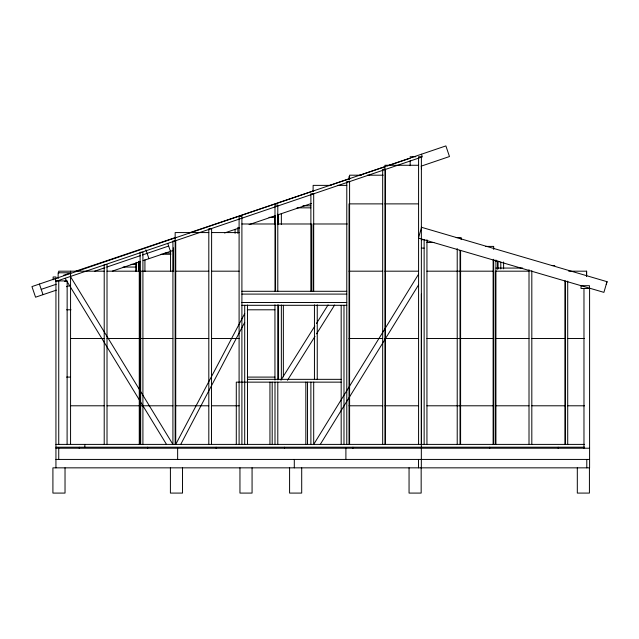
<?xml version="1.0" encoding="UTF-8"?>
<svg xmlns="http://www.w3.org/2000/svg" width="639" height="639" viewBox="0 0 639 639"><rect width="100%" height="100%" fill="white"/><g stroke="black" fill="none" stroke-linecap="round" stroke-linejoin="round"><path stroke-width="0.96" d="M421.381 444.401L421.381 294.092M421.588 227.34L418.433 238.099L603.903 292.366L607.05 281.607M606.243 284.371L607.026 281.679L421.269 227.228M180.733 444.401L244.705 322.352M244.705 313.605L175.725 444.401L175.725 241.031L172.921 241.031L172.921 444.401L70.402 276.479M418.577 274.171L313.693 444.401L313.693 382.146M320.283 444.401L418.577 284.866M280.944 380.141L314.851 326.026M316.441 323.494L328.095 304.891M287.478 380.277L314.971 336.402M316.553 333.87L334.636 305.011M41.208 289.355L56.2 284.267M64.635 281.4L66.512 280.761M94.62 271.208L104.932 267.701M106.801 267.07L140.54 255.6M142.417 254.969L168.656 246.047M56.32 290.146L35.56 297.199L31.95 286.584L445.878 145.916L449.481 156.539L421.125 166.172M66.44 286.711L70.41 285.361M112.36 271.104L140.468 261.551M143.144 260.64L173.496 250.328M224.537 232.979L239.657 227.843M249.106 224.632L275.417 215.694M277.286 215.055L311.489 203.434M63.405 275.337L70.977 272.797L58.133 272.781L58.133 278.62M75.634 271.208L175.845 237.365M189.08 232.9L313.805 190.781M328.925 185.677L349.717 178.656M359.166 175.469L384.678 166.851M387.514 165.892L410.19 158.232M410.11 156.739L415.773 156.739M418.577 165.269L384.926 165.269L384.926 444.401M361.466 175.19L349.589 175.19L349.589 179.152M367.401 175.19L383.24 175.19M349.589 181.412L346.785 181.412L346.785 444.401M330.946 185.374L313.134 185.374L313.086 191.428M337.879 185.374L346.785 185.374M382.681 203.881L349.03 203.881L349.03 444.401M384.926 203.881L418.577 203.881M302.918 205.814L310.842 205.814M296.983 207.835L310.842 207.835M269.003 217.34L274.946 217.34M241.901 223.985L275.553 223.985L275.553 291.288M277.19 223.985L311.449 223.985L311.449 291.288M347.344 223.985L313.134 223.985L313.134 291.288M208.809 232.572L175.158 232.572L175.158 444.401M211.501 232.572L239.098 232.572M456.198 237.596L461.15 237.596L461.15 239.569M421.333 239.689L424.136 239.689L424.136 444.401M426.94 242.493L433.865 242.493M485.76 246.406L493.683 246.406L493.683 249.378M421.333 248.1L424.136 248.1M164.95 253.06L170.893 253.06M160.988 254.266L170.893 254.266M495.393 261.527L499.347 261.527M131.035 264.362L135.987 264.362M551.84 265.544L554.812 265.544M123.119 267.054L135.987 267.054M495.92 268.068L522.646 268.068M104.213 271.184L58.692 271.184L58.692 273.165M107.017 271.184L172.921 271.184M175.158 271.184L208.809 271.184M211.501 271.184L239.098 271.184M349.03 271.184L382.681 271.184M384.926 271.184L418.577 271.184M426.94 271.184L493.683 271.184M529.012 271.184L495.361 271.184L495.361 444.401M568.702 271.184L586.642 271.184L586.642 276.136M241.901 291.288L346.785 291.288M241.901 294.092L346.785 294.092M241.901 302.503L346.785 302.503M241.901 305.306L346.785 305.306M66.608 309.795L71.001 309.795M247.309 309.795L274.946 309.795M70.562 338.486L104.213 338.486M107.017 338.486L172.921 338.486M175.158 338.486L208.809 338.486M211.501 338.486L239.098 338.486M349.03 338.486L382.681 338.486M384.926 338.486L418.577 338.486M426.94 338.486L493.683 338.486M495.361 338.486L529.012 338.486M531.816 338.486L565.467 338.486M567.712 338.486L584.573 338.486M66.608 377.098L70.57 377.098M247.309 377.098L274.946 377.098M247.509 379.342L341.178 379.342M341.178 382.146L236.294 382.146L236.294 444.401M70.562 405.789L104.213 405.789M107.017 405.789L172.921 405.789M175.158 405.789L208.809 405.789M211.501 405.789L239.098 405.789M349.03 405.789L382.681 405.789M384.926 405.789L418.577 405.789M426.94 405.789L493.683 405.789M495.361 405.789L529.012 405.789M531.816 405.789L565.467 405.789M567.712 405.789L584.573 405.789M55.936 444.401L584.605 444.401M55.936 447.204L584.677 447.204M55.936 448.219L589.589 448.219M55.936 459.433L589.589 459.433M65.09 278.284L166.507 444.401M421.444 154.215L422.347 156.874L55.936 281.392L55.034 278.74M167.753 243.395L170.461 251.359M145.908 249.825L148.919 258.675M39.402 284.051L43.013 294.667M589.446 288.485L589.446 285.681L581.027 285.681L581.027 288.485L589.589 288.485L589.589 467.844L52.909 467.844L52.909 493.084L65.026 493.084L65.026 467.844M589.422 467.844L589.422 493.084L577.313 493.084L577.313 467.844M586.786 459.433L586.786 467.844M586.554 271.184L586.554 276.136M583.974 288.485L583.974 448.219M567.712 281.08L567.712 444.401M565.467 281.08L565.467 444.401M564.908 280.92L564.908 444.401M558.174 447.204L558.174 448.219M531.816 270.688L531.816 444.401M529.012 269.69L529.012 444.401M503.604 261.99L503.604 268.827M500.792 261.966L500.792 268.939M497.989 260.968L497.989 268.939M497.605 261.223L497.605 269.155M495.92 259.969L495.92 444.401M493.683 259.29L493.683 444.401M493.116 259.969L493.116 444.401M489.754 447.204L489.754 448.219M460.591 250.408L460.591 444.401M460.032 250.368L460.032 444.401M457.22 248.579L457.22 444.401M427.499 240.56L427.499 242.532M426.94 239.745L426.94 444.401M421.428 166.212L421.428 169.015M421.333 467.844L421.381 156.739L418.577 156.739L418.577 444.401M421.165 467.844L421.165 493.084L409.056 493.084L409.056 467.844M418.521 459.433L418.521 467.844M410.158 160.716L410.158 165.693M385.485 444.401L385.485 169.303L382.681 169.303L382.681 444.401M352.952 447.204L352.952 448.219M349.589 181.125L349.589 444.401M348.982 176.58L348.982 179.543M345.899 448.219L345.899 459.433M343.982 305.306L343.982 444.401M341.178 305.306L341.178 444.401M317.248 304.835L317.248 379.598M314.444 304.835L314.444 379.598M313.693 291.288L313.693 193.801L310.889 193.801L310.889 291.288M310.889 382.146L310.889 444.401M307.527 382.146L307.527 444.401M305.841 382.146L305.841 444.401M301.704 467.844L301.704 493.084L289.587 493.084L289.587 467.844M294.299 459.433L294.299 467.844M284.531 447.204L284.531 448.219M283.357 305.306L283.357 376.842M281.352 213.426L281.352 224.377M281.352 305.019L281.352 379.686M278.548 214.424L278.548 224.377M278.548 305.019L278.548 379.686M277.797 291.288L277.797 205.055L274.994 205.055L274.994 291.288M277.797 382.146L277.797 444.401M277.749 214.153L277.749 224.121M277.749 304.859L277.749 379.822M274.994 382.146L274.994 444.401M274.946 216.15L274.946 224.321M274.946 304.843L274.946 380.069M272.19 382.146L272.19 444.401M269.946 382.146L269.946 444.401M252.07 467.844L252.07 493.084L239.952 493.084L239.952 467.844M247.461 305.019L247.509 444.401M244.705 305.306L244.705 444.401M241.901 444.401L241.901 216.413L239.098 216.413L239.098 444.401M237.884 227.356L237.884 233.363M235.08 229.353L235.08 233.339M216.102 447.204L216.102 448.219M211.501 444.401L211.621 228.754L208.809 228.754L208.809 444.401M182.522 467.844L182.522 493.084L170.405 493.084L170.405 467.844M177.642 448.219L177.642 459.433M173.385 247.82L173.385 271.495M170.533 250.512L170.581 271.391M147.681 447.204L147.681 448.219M144.925 259.761L144.925 271.575M142.912 444.401L142.912 252.309L140.109 252.309L140.109 444.401M140.668 271.184L140.668 444.401M139.781 261.798L139.781 271.631M139.214 262.062L139.214 270.832M139.27 271.184L139.27 444.401M138.943 261.335L138.943 271.279M138.895 261.335L138.895 271.279M136.139 262.325L136.139 271.279M136.091 263.324L136.091 271.279M107.017 444.401L107.017 264.586L104.213 264.586L104.213 444.401M84.859 444.401L84.859 447.204M79.252 447.204L79.252 448.219M70.562 271.184L70.562 444.401M67.103 444.401L67.151 280.912L55.936 280.912L55.936 467.844M58.74 280.912L58.74 444.401M58.74 448.219L58.74 459.433M55.936 278.852L55.936 276.983L53.133 276.983L53.133 279.786"/></g></svg>
